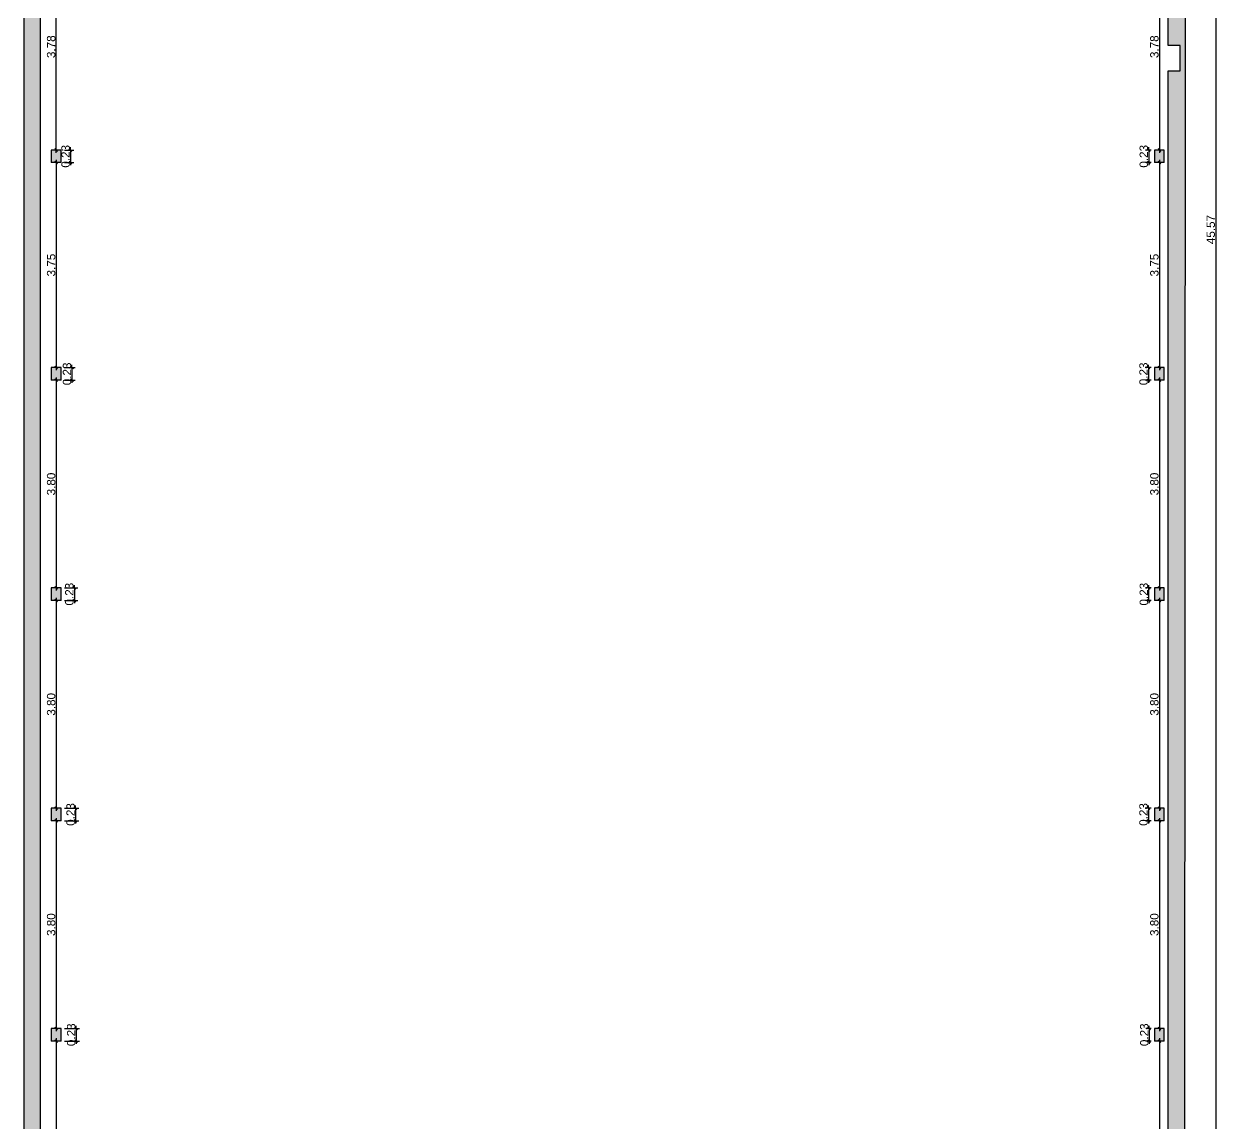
# Model space of a CAD drawing. Header units: metres. Extents: x -68 to 2267, y 0 to 1370.
# Drawn here: x 95.13 to 117.01, y 208.01 to 228.11 of the extents above; entities that cross this region are included whole.
import ezdxf

# ---------------------------------------------------------------- set-up
doc = ezdxf.new("R2010")
doc.units = ezdxf.units.M
doc.layers.add('00- Contornos', color=250, linetype='Continuous', lineweight=9)
doc.layers.add('00-Textos cotas y niveles', color=5, linetype='Continuous', lineweight=5)
doc.styles.add('Arial', font='arial.ttf')
doc.dimstyles.new('Diagonal_-_2_mm_Arial_azul', dxfattribs={"dimscale": 0.3048, "dimtxt": 0.153039, "dimasz": 0.492126, "dimexe": 0.061516, "dimexo": 0.061516, "dimgap": 0.012303, "dimtad": 1, "dimrnd": 0.01, "dimzin": 0, "dimdsep": 46, "dimtxsty": 'Arial', "dimblk1": 'OBLIQUE', "dimblk2": 'OBLIQUE', "dimsah": 1, "dimcen": 0.09, "dimdle": 0.061516, "dimazin": 0, "dimtfac": 1, "dimtdec": 4, "dimtix": 1, "dimtmove": 0, "dimatfit": 3, "dimfxl": 1, "dimtvp": 1, "dimtolj": 1, "dimtzin": 0, "dimarcsym": 2})

# ---------------------------------------------------------------- blocks, each defined once
blk = doc.blocks.new('_Oblique')
at = {"color": 0, "linetype": 'ByBlock', "lineweight": -2}
blk.add_line((-0.5, -0.5), (0.5, 0.5), dxfattribs=at)
blk = doc.blocks.new('*D78')
at = {"layer": '00-Textos cotas y niveles', "color": 0, "lineweight": -2, "transparency": 16777216}
for p, q in [((116.944, 247.187), (116.944, 201.517)), ((116.164, 247.137), (117.006, 247.137)), ((116.134, 201.567), (117.006, 201.567))]:
    blk.add_line(p, q, dxfattribs=at)
at = {"layer": 'Defpoints', "color": 0, "transparency": 16777216}
for p in [(116.103, 247.137), (116.073, 201.567), (116.944, 201.567)]:
    blk.add_point(p, dxfattribs=at)
at = {"layer": '00-Textos cotas y niveles', "color": 0, "lineweight": -2, "transparency": 16777216, "xscale": 0.05, "yscale": 0.05, "zscale": 0.05}
for p, rotation in [((116.944, 247.137), 90), ((116.944, 201.567), 270)]:
    blk.add_blockref('_Oblique', p, dxfattribs=dict(at, rotation=rotation))
at = {"layer": '00-Textos cotas y niveles', "color": 0, "transparency": 16777216, "insert": (116.854, 224.352), "char_height": 0.153, "attachment_point": 5, "rotation": 90, "style": 'Arial'}
blk.add_mtext('\\A1;45.57', dxfattribs=at)
blk = doc.blocks.new('*D93')
at = {"layer": '00-Textos cotas y niveles', "color": 0, "lineweight": -2, "transparency": 16777216}
blk.add_line((115.913, 229.637), (115.913, 225.757), dxfattribs=at)
at = {"layer": 'Defpoints', "color": 0, "transparency": 16777216}
for p in [(115.913, 229.587), (115.913, 225.807), (115.913, 225.807)]:
    blk.add_point(p, dxfattribs=at)
at = {"layer": '00-Textos cotas y niveles', "color": 0, "lineweight": -2, "transparency": 16777216, "xscale": 0.05, "yscale": 0.05, "zscale": 0.05}
for p, rotation in [((115.913, 229.587), 90), ((115.913, 225.807), 270)]:
    blk.add_blockref('_Oblique', p, dxfattribs=dict(at, rotation=rotation))
at = {"layer": '00-Textos cotas y niveles', "color": 0, "transparency": 16777216, "insert": (115.822, 227.697), "char_height": 0.153, "attachment_point": 5, "rotation": 90, "style": 'Arial'}
blk.add_mtext('\\A1;3.78', dxfattribs=at)
blk = doc.blocks.new('*D94')
at = {"layer": '00-Textos cotas y niveles', "color": 0, "lineweight": -2, "transparency": 16777216}
blk.add_line((115.913, 225.627), (115.913, 221.777), dxfattribs=at)
at = {"layer": 'Defpoints', "color": 0, "transparency": 16777216}
for p in [(115.913, 225.577), (115.913, 221.827), (115.913, 221.827)]:
    blk.add_point(p, dxfattribs=at)
at = {"layer": '00-Textos cotas y niveles', "color": 0, "lineweight": -2, "transparency": 16777216, "xscale": 0.05, "yscale": 0.05, "zscale": 0.05}
for p, rotation in [((115.913, 225.577), 90), ((115.913, 221.827), 270)]:
    blk.add_blockref('_Oblique', p, dxfattribs=dict(at, rotation=rotation))
at = {"layer": '00-Textos cotas y niveles', "color": 0, "transparency": 16777216, "insert": (115.822, 223.702), "char_height": 0.153, "attachment_point": 5, "rotation": 90, "style": 'Arial'}
blk.add_mtext('\\A1;3.75', dxfattribs=at)
blk = doc.blocks.new('*D95')
at = {"layer": '00-Textos cotas y niveles', "color": 0, "lineweight": -2, "transparency": 16777216}
blk.add_line((115.913, 221.647), (115.913, 217.747), dxfattribs=at)
at = {"layer": 'Defpoints', "color": 0, "transparency": 16777216}
for p in [(115.913, 221.597), (115.913, 217.797), (115.913, 217.797)]:
    blk.add_point(p, dxfattribs=at)
at = {"layer": '00-Textos cotas y niveles', "color": 0, "lineweight": -2, "transparency": 16777216, "xscale": 0.05, "yscale": 0.05, "zscale": 0.05}
for p, rotation in [((115.913, 221.597), 90), ((115.913, 217.797), 270)]:
    blk.add_blockref('_Oblique', p, dxfattribs=dict(at, rotation=rotation))
at = {"layer": '00-Textos cotas y niveles', "color": 0, "transparency": 16777216, "insert": (115.822, 219.697), "char_height": 0.153, "attachment_point": 5, "rotation": 90, "style": 'Arial'}
blk.add_mtext('\\A1;3.80', dxfattribs=at)
blk = doc.blocks.new('*D96')
at = {"layer": '00-Textos cotas y niveles', "color": 0, "lineweight": -2, "transparency": 16777216}
blk.add_line((115.913, 217.617), (115.913, 213.717), dxfattribs=at)
at = {"layer": 'Defpoints', "color": 0, "transparency": 16777216}
for p in [(115.913, 217.567), (115.913, 213.767), (115.913, 213.767)]:
    blk.add_point(p, dxfattribs=at)
at = {"layer": '00-Textos cotas y niveles', "color": 0, "lineweight": -2, "transparency": 16777216, "xscale": 0.05, "yscale": 0.05, "zscale": 0.05}
for p, rotation in [((115.913, 217.567), 90), ((115.913, 213.767), 270)]:
    blk.add_blockref('_Oblique', p, dxfattribs=dict(at, rotation=rotation))
at = {"layer": '00-Textos cotas y niveles', "color": 0, "transparency": 16777216, "insert": (115.822, 215.667), "char_height": 0.153, "attachment_point": 5, "rotation": 90, "style": 'Arial'}
blk.add_mtext('\\A1;3.80', dxfattribs=at)
blk = doc.blocks.new('*D97')
at = {"layer": '00-Textos cotas y niveles', "color": 0, "lineweight": -2, "transparency": 16777216}
blk.add_line((115.913, 213.587), (115.913, 209.687), dxfattribs=at)
at = {"layer": 'Defpoints', "color": 0, "transparency": 16777216}
for p in [(115.913, 213.537), (115.913, 209.737), (115.913, 209.737)]:
    blk.add_point(p, dxfattribs=at)
at = {"layer": '00-Textos cotas y niveles', "color": 0, "lineweight": -2, "transparency": 16777216, "xscale": 0.05, "yscale": 0.05, "zscale": 0.05}
for p, rotation in [((115.913, 213.537), 90), ((115.913, 209.737), 270)]:
    blk.add_blockref('_Oblique', p, dxfattribs=dict(at, rotation=rotation))
at = {"layer": '00-Textos cotas y niveles', "color": 0, "transparency": 16777216, "insert": (115.822, 211.637), "char_height": 0.153, "attachment_point": 5, "rotation": 90, "style": 'Arial'}
blk.add_mtext('\\A1;3.80', dxfattribs=at)
blk = doc.blocks.new('*D98')
at = {"layer": '00-Textos cotas y niveles', "color": 0, "lineweight": -2, "transparency": 16777216}
blk.add_line((115.913, 209.557), (115.913, 205.677), dxfattribs=at)
at = {"layer": 'Defpoints', "color": 0, "transparency": 16777216}
for p in [(115.913, 209.507), (115.913, 205.727), (115.913, 205.727)]:
    blk.add_point(p, dxfattribs=at)
at = {"layer": '00-Textos cotas y niveles', "color": 0, "lineweight": -2, "transparency": 16777216, "xscale": 0.05, "yscale": 0.05, "zscale": 0.05}
for p, rotation in [((115.913, 209.507), 90), ((115.913, 205.727), 270)]:
    blk.add_blockref('_Oblique', p, dxfattribs=dict(at, rotation=rotation))
at = {"layer": '00-Textos cotas y niveles', "color": 0, "transparency": 16777216, "insert": (115.822, 207.617), "char_height": 0.153, "attachment_point": 5, "rotation": 90, "style": 'Arial'}
blk.add_mtext('\\A1;3.78', dxfattribs=at)
blk = doc.blocks.new('*D102')
at = {"layer": '00-Textos cotas y niveles', "color": 0, "lineweight": -2, "transparency": 16777216}
for p, q in [((115.728, 209.737), (115.728, 209.787)), ((115.761, 209.737), (115.666, 209.737)), ((115.728, 209.737), (115.728, 209.507)), ((115.761, 209.507), (115.666, 209.507)), ((115.728, 209.507), (115.728, 209.457))]:
    blk.add_line(p, q, dxfattribs=at)
at = {"layer": 'Defpoints', "color": 0, "transparency": 16777216}
for p in [(115.823, 209.737), (115.728, 209.507), (115.823, 209.507)]:
    blk.add_point(p, dxfattribs=at)
at = {"layer": '00-Textos cotas y niveles', "color": 0, "lineweight": -2, "transparency": 16777216, "xscale": 0.05, "yscale": 0.05, "zscale": 0.05}
for p, rotation in [((115.728, 209.737), 270), ((115.728, 209.507), 90)]:
    blk.add_blockref('_Oblique', p, dxfattribs=dict(at, rotation=rotation))
at = {"layer": '00-Textos cotas y niveles', "color": 0, "transparency": 16777216, "insert": (115.637, 209.622), "char_height": 0.153, "attachment_point": 5, "rotation": 90, "style": 'Arial'}
blk.add_mtext('\\A1;0.23', dxfattribs=at)
blk = doc.blocks.new('*D103')
at = {"layer": '00-Textos cotas y niveles', "color": 0, "lineweight": -2, "transparency": 16777216}
for p, q in [((115.761, 213.767), (115.652, 213.767)), ((115.713, 213.767), (115.713, 213.817)), ((115.713, 213.767), (115.713, 213.537)), ((115.761, 213.537), (115.652, 213.537)), ((115.713, 213.537), (115.713, 213.487))]:
    blk.add_line(p, q, dxfattribs=at)
at = {"layer": 'Defpoints', "color": 0, "transparency": 16777216}
for p in [(115.823, 213.767), (115.713, 213.537), (115.823, 213.537)]:
    blk.add_point(p, dxfattribs=at)
at = {"layer": '00-Textos cotas y niveles', "color": 0, "lineweight": -2, "transparency": 16777216, "xscale": 0.05, "yscale": 0.05, "zscale": 0.05}
for p, rotation in [((115.713, 213.767), 270), ((115.713, 213.537), 90)]:
    blk.add_blockref('_Oblique', p, dxfattribs=dict(at, rotation=rotation))
at = {"layer": '00-Textos cotas y niveles', "color": 0, "transparency": 16777216, "insert": (115.623, 213.652), "char_height": 0.153, "attachment_point": 5, "rotation": 90, "style": 'Arial'}
blk.add_mtext('\\A1;0.23', dxfattribs=at)
blk = doc.blocks.new('*D104')
at = {"layer": '00-Textos cotas y niveles', "color": 0, "lineweight": -2, "transparency": 16777216}
for p, q in [((115.761, 217.797), (115.658, 217.797)), ((115.72, 217.797), (115.72, 217.847)), ((115.72, 217.567), (115.72, 217.797)), ((115.761, 217.567), (115.658, 217.567)), ((115.72, 217.567), (115.72, 217.517))]:
    blk.add_line(p, q, dxfattribs=at)
at = {"layer": 'Defpoints', "color": 0, "transparency": 16777216}
for p in [(115.72, 217.797), (115.823, 217.797), (115.823, 217.567)]:
    blk.add_point(p, dxfattribs=at)
at = {"layer": '00-Textos cotas y niveles', "color": 0, "lineweight": -2, "transparency": 16777216, "xscale": 0.05, "yscale": 0.05, "zscale": 0.05}
for p, rotation in [((115.72, 217.797), 270), ((115.72, 217.567), 90)]:
    blk.add_blockref('_Oblique', p, dxfattribs=dict(at, rotation=rotation))
at = {"layer": '00-Textos cotas y niveles', "color": 0, "transparency": 16777216, "insert": (115.629, 217.682), "char_height": 0.153, "attachment_point": 5, "rotation": 90, "style": 'Arial'}
blk.add_mtext('\\A1;0.23', dxfattribs=at)
blk = doc.blocks.new('*D105')
at = {"layer": '00-Textos cotas y niveles', "color": 0, "lineweight": -2, "transparency": 16777216}
for p, q in [((115.761, 221.827), (115.653, 221.827)), ((115.714, 221.827), (115.714, 221.877)), ((115.714, 221.827), (115.714, 221.597)), ((115.761, 221.597), (115.653, 221.597)), ((115.714, 221.597), (115.714, 221.547))]:
    blk.add_line(p, q, dxfattribs=at)
at = {"layer": 'Defpoints', "color": 0, "transparency": 16777216}
for p in [(115.823, 221.827), (115.714, 221.597), (115.823, 221.597)]:
    blk.add_point(p, dxfattribs=at)
at = {"layer": '00-Textos cotas y niveles', "color": 0, "lineweight": -2, "transparency": 16777216, "xscale": 0.05, "yscale": 0.05, "zscale": 0.05}
for p, rotation in [((115.714, 221.827), 270), ((115.714, 221.597), 90)]:
    blk.add_blockref('_Oblique', p, dxfattribs=dict(at, rotation=rotation))
at = {"layer": '00-Textos cotas y niveles', "color": 0, "transparency": 16777216, "insert": (115.624, 221.712), "char_height": 0.153, "attachment_point": 5, "rotation": 90, "style": 'Arial'}
blk.add_mtext('\\A1;0.23', dxfattribs=at)
blk = doc.blocks.new('*D106')
at = {"layer": '00-Textos cotas y niveles', "color": 0, "lineweight": -2, "transparency": 16777216}
for p, q in [((115.761, 225.807), (115.657, 225.807)), ((115.719, 225.807), (115.719, 225.857)), ((115.719, 225.807), (115.719, 225.577)), ((115.761, 225.577), (115.657, 225.577)), ((115.719, 225.577), (115.719, 225.527))]:
    blk.add_line(p, q, dxfattribs=at)
at = {"layer": 'Defpoints', "color": 0, "transparency": 16777216}
for p in [(115.823, 225.807), (115.719, 225.577), (115.823, 225.577)]:
    blk.add_point(p, dxfattribs=at)
at = {"layer": '00-Textos cotas y niveles', "color": 0, "lineweight": -2, "transparency": 16777216, "xscale": 0.05, "yscale": 0.05, "zscale": 0.05}
for p, rotation in [((115.719, 225.807), 270), ((115.719, 225.577), 90)]:
    blk.add_blockref('_Oblique', p, dxfattribs=dict(at, rotation=rotation))
at = {"layer": '00-Textos cotas y niveles', "color": 0, "transparency": 16777216, "insert": (115.628, 225.692), "char_height": 0.153, "attachment_point": 5, "rotation": 90, "style": 'Arial'}
blk.add_mtext('\\A1;0.23', dxfattribs=at)
blk = doc.blocks.new('*D117')
at = {"layer": '00-Textos cotas y niveles', "color": 0, "lineweight": -2, "transparency": 16777216}
blk.add_line((95.723, 225.757), (95.723, 229.637), dxfattribs=at)
at = {"layer": 'Defpoints', "color": 0, "transparency": 16777216}
for p in [(95.723, 229.587), (95.723, 229.587), (95.723, 225.807)]:
    blk.add_point(p, dxfattribs=at)
at = {"layer": '00-Textos cotas y niveles', "color": 0, "lineweight": -2, "transparency": 16777216, "xscale": 0.05, "yscale": 0.05, "zscale": 0.05}
for p, rotation in [((95.723, 229.587), 90), ((95.723, 225.807), 270)]:
    blk.add_blockref('_Oblique', p, dxfattribs=dict(at, rotation=rotation))
at = {"layer": '00-Textos cotas y niveles', "color": 0, "transparency": 16777216, "insert": (95.632, 227.697), "char_height": 0.153, "attachment_point": 5, "rotation": 90, "style": 'Arial'}
blk.add_mtext('\\A1;3.78', dxfattribs=at)
blk = doc.blocks.new('*D118')
at = {"layer": '00-Textos cotas y niveles', "color": 0, "lineweight": -2, "transparency": 16777216}
for p, q in [((95.874, 225.807), (96.048, 225.807)), ((95.987, 225.807), (95.987, 225.857)), ((95.987, 225.807), (95.987, 225.577)), ((95.874, 225.577), (96.048, 225.577)), ((95.987, 225.577), (95.987, 225.527))]:
    blk.add_line(p, q, dxfattribs=at)
at = {"layer": 'Defpoints', "color": 0, "transparency": 16777216}
for p in [(95.813, 225.807), (95.813, 225.577), (95.987, 225.577)]:
    blk.add_point(p, dxfattribs=at)
at = {"layer": '00-Textos cotas y niveles', "color": 0, "lineweight": -2, "transparency": 16777216, "xscale": 0.05, "yscale": 0.05, "zscale": 0.05}
for p, rotation in [((95.987, 225.807), 270), ((95.987, 225.577), 90)]:
    blk.add_blockref('_Oblique', p, dxfattribs=dict(at, rotation=rotation))
at = {"layer": '00-Textos cotas y niveles', "color": 0, "transparency": 16777216, "insert": (95.896, 225.692), "char_height": 0.153, "attachment_point": 5, "rotation": 90, "style": 'Arial'}
blk.add_mtext('\\A1;0.23', dxfattribs=at)
blk = doc.blocks.new('*D119')
at = {"layer": '00-Textos cotas y niveles', "color": 0, "lineweight": -2, "transparency": 16777216}
blk.add_line((95.723, 225.627), (95.723, 221.777), dxfattribs=at)
at = {"layer": 'Defpoints', "color": 0, "transparency": 16777216}
for p in [(95.723, 225.577), (95.723, 221.827), (95.723, 221.827)]:
    blk.add_point(p, dxfattribs=at)
at = {"layer": '00-Textos cotas y niveles', "color": 0, "lineweight": -2, "transparency": 16777216, "xscale": 0.05, "yscale": 0.05, "zscale": 0.05}
for p, rotation in [((95.723, 225.577), 90), ((95.723, 221.827), 270)]:
    blk.add_blockref('_Oblique', p, dxfattribs=dict(at, rotation=rotation))
at = {"layer": '00-Textos cotas y niveles', "color": 0, "transparency": 16777216, "insert": (95.632, 223.702), "char_height": 0.153, "attachment_point": 5, "rotation": 90, "style": 'Arial'}
blk.add_mtext('\\A1;3.75', dxfattribs=at)
blk = doc.blocks.new('*D120')
at = {"layer": '00-Textos cotas y niveles', "color": 0, "lineweight": -2, "transparency": 16777216}
for p, q in [((95.874, 221.827), (96.074, 221.827)), ((96.013, 221.827), (96.013, 221.877)), ((96.013, 221.827), (96.013, 221.597)), ((95.874, 221.597), (96.074, 221.597)), ((96.013, 221.597), (96.013, 221.547))]:
    blk.add_line(p, q, dxfattribs=at)
at = {"layer": 'Defpoints', "color": 0, "transparency": 16777216}
for p in [(95.813, 221.827), (95.813, 221.597), (96.013, 221.597)]:
    blk.add_point(p, dxfattribs=at)
at = {"layer": '00-Textos cotas y niveles', "color": 0, "lineweight": -2, "transparency": 16777216, "xscale": 0.05, "yscale": 0.05, "zscale": 0.05}
for p, rotation in [((96.013, 221.827), 270), ((96.013, 221.597), 90)]:
    blk.add_blockref('_Oblique', p, dxfattribs=dict(at, rotation=rotation))
at = {"layer": '00-Textos cotas y niveles', "color": 0, "transparency": 16777216, "insert": (95.922, 221.712), "char_height": 0.153, "attachment_point": 5, "rotation": 90, "style": 'Arial'}
blk.add_mtext('\\A1;0.23', dxfattribs=at)
blk = doc.blocks.new('*D121')
at = {"layer": '00-Textos cotas y niveles', "color": 0, "lineweight": -2, "transparency": 16777216}
blk.add_line((95.723, 221.647), (95.723, 217.747), dxfattribs=at)
at = {"layer": 'Defpoints', "color": 0, "transparency": 16777216}
for p in [(95.723, 221.597), (95.723, 217.797), (95.723, 217.797)]:
    blk.add_point(p, dxfattribs=at)
at = {"layer": '00-Textos cotas y niveles', "color": 0, "lineweight": -2, "transparency": 16777216, "xscale": 0.05, "yscale": 0.05, "zscale": 0.05}
for p, rotation in [((95.723, 221.597), 90), ((95.723, 217.797), 270)]:
    blk.add_blockref('_Oblique', p, dxfattribs=dict(at, rotation=rotation))
at = {"layer": '00-Textos cotas y niveles', "color": 0, "transparency": 16777216, "insert": (95.632, 219.697), "char_height": 0.153, "attachment_point": 5, "rotation": 90, "style": 'Arial'}
blk.add_mtext('\\A1;3.80', dxfattribs=at)
blk = doc.blocks.new('*D122')
at = {"layer": '00-Textos cotas y niveles', "color": 0, "lineweight": -2, "transparency": 16777216}
for p, q in [((95.874, 217.797), (96.117, 217.797)), ((96.056, 217.797), (96.056, 217.847)), ((96.056, 217.797), (96.056, 217.567)), ((95.874, 217.567), (96.117, 217.567)), ((96.056, 217.567), (96.056, 217.517))]:
    blk.add_line(p, q, dxfattribs=at)
at = {"layer": 'Defpoints', "color": 0, "transparency": 16777216}
for p in [(95.813, 217.797), (95.813, 217.567), (96.056, 217.567)]:
    blk.add_point(p, dxfattribs=at)
at = {"layer": '00-Textos cotas y niveles', "color": 0, "lineweight": -2, "transparency": 16777216, "xscale": 0.05, "yscale": 0.05, "zscale": 0.05}
for p, rotation in [((96.056, 217.797), 270), ((96.056, 217.567), 90)]:
    blk.add_blockref('_Oblique', p, dxfattribs=dict(at, rotation=rotation))
at = {"layer": '00-Textos cotas y niveles', "color": 0, "transparency": 16777216, "insert": (95.965, 217.682), "char_height": 0.153, "attachment_point": 5, "rotation": 90, "style": 'Arial'}
blk.add_mtext('\\A1;0.23', dxfattribs=at)
blk = doc.blocks.new('*D123')
at = {"layer": '00-Textos cotas y niveles', "color": 0, "lineweight": -2, "transparency": 16777216}
blk.add_line((95.723, 217.617), (95.723, 213.717), dxfattribs=at)
at = {"layer": 'Defpoints', "color": 0, "transparency": 16777216}
for p in [(95.723, 217.567), (95.723, 213.767), (95.723, 213.767)]:
    blk.add_point(p, dxfattribs=at)
at = {"layer": '00-Textos cotas y niveles', "color": 0, "lineweight": -2, "transparency": 16777216, "xscale": 0.05, "yscale": 0.05, "zscale": 0.05}
for p, rotation in [((95.723, 217.567), 90), ((95.723, 213.767), 270)]:
    blk.add_blockref('_Oblique', p, dxfattribs=dict(at, rotation=rotation))
at = {"layer": '00-Textos cotas y niveles', "color": 0, "transparency": 16777216, "insert": (95.632, 215.667), "char_height": 0.153, "attachment_point": 5, "rotation": 90, "style": 'Arial'}
blk.add_mtext('\\A1;3.80', dxfattribs=at)
blk = doc.blocks.new('*D124')
at = {"layer": '00-Textos cotas y niveles', "color": 0, "lineweight": -2, "transparency": 16777216}
for p, q in [((95.874, 213.767), (96.14, 213.767)), ((96.078, 213.767), (96.078, 213.817)), ((96.078, 213.767), (96.078, 213.537)), ((95.874, 213.537), (96.14, 213.537)), ((96.078, 213.537), (96.078, 213.487))]:
    blk.add_line(p, q, dxfattribs=at)
at = {"layer": 'Defpoints', "color": 0, "transparency": 16777216}
for p in [(95.813, 213.767), (95.813, 213.537), (96.078, 213.537)]:
    blk.add_point(p, dxfattribs=at)
at = {"layer": '00-Textos cotas y niveles', "color": 0, "lineweight": -2, "transparency": 16777216, "xscale": 0.05, "yscale": 0.05, "zscale": 0.05}
for p, rotation in [((96.078, 213.767), 270), ((96.078, 213.537), 90)]:
    blk.add_blockref('_Oblique', p, dxfattribs=dict(at, rotation=rotation))
at = {"layer": '00-Textos cotas y niveles', "color": 0, "transparency": 16777216, "insert": (95.988, 213.652), "char_height": 0.153, "attachment_point": 5, "rotation": 90, "style": 'Arial'}
blk.add_mtext('\\A1;0.23', dxfattribs=at)
blk = doc.blocks.new('*D125')
at = {"layer": '00-Textos cotas y niveles', "color": 0, "lineweight": -2, "transparency": 16777216}
blk.add_line((95.723, 213.587), (95.723, 209.687), dxfattribs=at)
at = {"layer": 'Defpoints', "color": 0, "transparency": 16777216}
for p in [(95.723, 213.537), (95.723, 209.737), (95.723, 209.737)]:
    blk.add_point(p, dxfattribs=at)
at = {"layer": '00-Textos cotas y niveles', "color": 0, "lineweight": -2, "transparency": 16777216, "xscale": 0.05, "yscale": 0.05, "zscale": 0.05}
for p, rotation in [((95.723, 213.537), 90), ((95.723, 209.737), 270)]:
    blk.add_blockref('_Oblique', p, dxfattribs=dict(at, rotation=rotation))
at = {"layer": '00-Textos cotas y niveles', "color": 0, "transparency": 16777216, "insert": (95.632, 211.637), "char_height": 0.153, "attachment_point": 5, "rotation": 90, "style": 'Arial'}
blk.add_mtext('\\A1;3.80', dxfattribs=at)
blk = doc.blocks.new('*D126')
at = {"layer": '00-Textos cotas y niveles', "color": 0, "lineweight": -2, "transparency": 16777216}
for p, q in [((96.09, 209.737), (96.09, 209.787)), ((95.874, 209.737), (96.151, 209.737)), ((96.09, 209.737), (96.09, 209.507)), ((95.874, 209.507), (96.151, 209.507)), ((96.09, 209.507), (96.09, 209.457))]:
    blk.add_line(p, q, dxfattribs=at)
at = {"layer": 'Defpoints', "color": 0, "transparency": 16777216}
for p in [(95.813, 209.737), (95.813, 209.507), (96.09, 209.507)]:
    blk.add_point(p, dxfattribs=at)
at = {"layer": '00-Textos cotas y niveles', "color": 0, "lineweight": -2, "transparency": 16777216, "xscale": 0.05, "yscale": 0.05, "zscale": 0.05}
for p, rotation in [((96.09, 209.737), 270), ((96.09, 209.507), 90)]:
    blk.add_blockref('_Oblique', p, dxfattribs=dict(at, rotation=rotation))
at = {"layer": '00-Textos cotas y niveles', "color": 0, "transparency": 16777216, "insert": (95.999, 209.622), "char_height": 0.153, "attachment_point": 5, "rotation": 90, "style": 'Arial'}
blk.add_mtext('\\A1;0.23', dxfattribs=at)
blk = doc.blocks.new('*D127')
at = {"layer": '00-Textos cotas y niveles', "color": 0, "lineweight": -2, "transparency": 16777216}
blk.add_line((95.723, 209.557), (95.723, 205.677), dxfattribs=at)
at = {"layer": 'Defpoints', "color": 0, "transparency": 16777216}
for p in [(95.723, 209.507), (95.723, 205.727), (95.723, 205.727)]:
    blk.add_point(p, dxfattribs=at)
at = {"layer": '00-Textos cotas y niveles', "color": 0, "lineweight": -2, "transparency": 16777216, "xscale": 0.05, "yscale": 0.05, "zscale": 0.05}
for p, rotation in [((95.723, 209.507), 90), ((95.723, 205.727), 270)]:
    blk.add_blockref('_Oblique', p, dxfattribs=dict(at, rotation=rotation))
at = {"layer": '00-Textos cotas y niveles', "color": 0, "transparency": 16777216, "insert": (95.632, 207.617), "char_height": 0.153, "attachment_point": 5, "rotation": 90, "style": 'Arial'}
blk.add_mtext('\\A1;3.78', dxfattribs=at)

msp = doc.modelspace()

# ---------------------------------------------------------------- hatches: boundary and pattern name
at = {"transparency": 33554483}
h = msp.add_hatch(color=256, dxfattribs=at)
h.dxf.hatch_style = 1
h.paths.add_polyline_path([(116.403, 247.359), (114.991, 247.257), (115.006, 247.058), (116.103, 247.137), (116.073, 227.717), (116.293, 227.717), (116.293, 227.257), (116.073, 227.257), (116.073, 205.497), (116.073, 201.897), (116.073, 201.667), (116.073, 201.567), (115.977, 201.54), (115.977, 201.255), (116.373, 201.392)])
h = msp.add_hatch(color=256, dxfattribs=at)
h.dxf.hatch_style = 1
h.paths.add_polyline_path([(95.433, 241.607), (95.433, 245.652), (100.204, 245.995), (100.44, 242.701), (95.813, 241.81), (95.813, 241.607), (100.653, 242.538), (100.416, 245.83), (100.636, 245.845), (100.608, 246.224), (95.133, 245.831), (95.133, 241.607), (95.133, 205.606), (95.433, 205.606)])
h.paths.add_polyline_path([(110.019, 246.7), (110.004, 246.899), (104.947, 246.536), (104.974, 246.157), (105.194, 246.173), (105.181, 246.352)])
at = {"layer": '00- Contornos', "true_color": 0x939598}
h = msp.add_hatch(color=252, dxfattribs=at)
h.dxf.hatch_style = 1
h.paths.add_polyline_path([(95.813, 245.667), (95.633, 245.667), (95.633, 245.437), (95.813, 245.437)])
h.paths.add_polyline_path([(95.813, 241.837), (95.633, 241.837), (95.633, 241.607), (95.813, 241.607)])
h.paths.add_polyline_path([(95.813, 237.817), (95.633, 237.817), (95.633, 237.587), (95.813, 237.587)])
h.paths.add_polyline_path([(95.813, 233.827), (95.633, 233.827), (95.633, 233.597), (95.813, 233.597)])
h.paths.add_polyline_path([(95.813, 229.817), (95.633, 229.817), (95.633, 229.587), (95.813, 229.587)])
h.paths.add_polyline_path([(95.813, 225.807), (95.633, 225.807), (95.633, 225.577), (95.813, 225.577)])
h.paths.add_polyline_path([(95.813, 221.827), (95.633, 221.827), (95.633, 221.597), (95.813, 221.597)])
h.paths.add_polyline_path([(95.813, 217.797), (95.633, 217.797), (95.633, 217.567), (95.813, 217.567)])
h.paths.add_polyline_path([(95.813, 213.767), (95.633, 213.767), (95.633, 213.537), (95.813, 213.537)])
h.paths.add_polyline_path([(95.813, 209.737), (95.633, 209.737), (95.633, 209.507), (95.813, 209.507)])
h.paths.add_polyline_path([(95.813, 205.727), (95.633, 205.727), (95.633, 205.497), (95.813, 205.497)])
h.paths.add_polyline_path([(95.813, 201.897), (95.633, 201.897), (95.633, 201.667), (95.813, 201.667)])
h.paths.add_polyline_path([(116.003, 201.897), (115.823, 201.897), (115.823, 201.667), (116.003, 201.667)])
h.paths.add_polyline_path([(116.003, 205.727), (115.823, 205.727), (115.823, 205.497), (116.003, 205.497)])
h.paths.add_polyline_path([(116.003, 209.737), (115.823, 209.737), (115.823, 209.507), (116.003, 209.507)])
h.paths.add_polyline_path([(116.003, 213.767), (115.823, 213.767), (115.823, 213.537), (116.003, 213.537)])
h.paths.add_polyline_path([(116.003, 217.797), (115.823, 217.797), (115.823, 217.567), (116.003, 217.567)])
h.paths.add_polyline_path([(116.003, 221.827), (115.823, 221.827), (115.823, 221.597), (116.003, 221.597)])
h.paths.add_polyline_path([(116.003, 225.807), (115.823, 225.807), (115.823, 225.577), (116.003, 225.577)])
h.paths.add_polyline_path([(116.003, 229.817), (115.823, 229.817), (115.823, 229.587), (116.003, 229.587)])
h.paths.add_polyline_path([(116.003, 233.827), (115.823, 233.827), (115.823, 233.597), (116.003, 233.597)])
h.paths.add_polyline_path([(116.003, 237.817), (115.823, 237.817), (115.823, 237.587), (116.003, 237.587)])
h.paths.add_polyline_path([(116.003, 241.837), (115.823, 241.837), (115.823, 241.607), (116.003, 241.607)])
h.paths.add_polyline_path([(116.003, 245.667), (115.823, 245.667), (115.823, 245.437), (116.003, 245.437)])

# ---------------------------------------------------------------- linework, layer by layer
for p, q in [((116.373, 201.392), (116.403, 247.359)), ((116.073, 227.717), (116.103, 247.137)), ((95.133, 241.607), (95.133, 205.606)), ((95.433, 241.607), (95.433, 201.667)), ((116.293, 227.717), (116.073, 227.717)), ((116.293, 227.257), (116.293, 227.717)), ((116.073, 205.497), (116.073, 227.257)), ((116.073, 227.257), (116.293, 227.257)), ((95.633, 225.807), (95.633, 225.577)), ((95.813, 225.807), (95.633, 225.807)), ((95.813, 225.577), (95.813, 225.807)), ((115.823, 225.807), (115.823, 225.577)), ((116.003, 225.807), (115.823, 225.807)), ((116.003, 225.577), (116.003, 225.807)), ((95.813, 225.577), (95.633, 225.577)), ((116.003, 225.577), (115.823, 225.577)), ((95.633, 221.827), (95.633, 221.597)), ((95.813, 221.827), (95.633, 221.827)), ((95.813, 221.597), (95.813, 221.827)), ((115.823, 221.827), (115.823, 221.597)), ((116.003, 221.827), (115.823, 221.827)), ((116.003, 221.597), (116.003, 221.827)), ((95.813, 221.597), (95.633, 221.597)), ((116.003, 221.597), (115.823, 221.597)), ((95.633, 217.797), (95.633, 217.567)), ((95.813, 217.797), (95.633, 217.797)), ((95.813, 217.567), (95.813, 217.797)), ((115.823, 217.797), (115.823, 217.567)), ((116.003, 217.797), (115.823, 217.797)), ((116.003, 217.567), (116.003, 217.797)), ((95.813, 217.567), (95.633, 217.567)), ((116.003, 217.567), (115.823, 217.567)), ((95.633, 213.767), (95.633, 213.537)), ((95.813, 213.767), (95.633, 213.767)), ((95.813, 213.537), (95.813, 213.767)), ((115.823, 213.767), (115.823, 213.537)), ((116.003, 213.767), (115.823, 213.767)), ((116.003, 213.537), (116.003, 213.767)), ((95.813, 213.537), (95.633, 213.537)), ((116.003, 213.537), (115.823, 213.537)), ((95.633, 209.737), (95.633, 209.507)), ((95.813, 209.737), (95.633, 209.737)), ((95.813, 209.507), (95.813, 209.737)), ((115.823, 209.737), (115.823, 209.507)), ((116.003, 209.737), (115.823, 209.737)), ((116.003, 209.507), (116.003, 209.737)), ((95.813, 209.507), (95.633, 209.507)), ((116.003, 209.507), (115.823, 209.507))]:
    msp.add_line(p, q)

# ---------------------------------------------------------------- dimensions: what is measured, and where the dimension line sits
at = {"layer": '00-Textos cotas y niveles'}
for base, p1, p2, picture, middle in [((116.944, 201.567), (116.103, 247.137), (116.073, 201.567), '*D78', (116.854, 224.352)), ((95.723, 229.587), (95.723, 225.807), (95.723, 229.587), '*D117', (95.632, 227.697)), ((115.913, 225.807), (115.913, 229.587), (115.913, 225.807), '*D93', (115.822, 227.697)), ((95.987, 225.577), (95.813, 225.807), (95.813, 225.577), '*D118', (95.896, 225.692)), ((115.719, 225.577), (115.823, 225.807), (115.823, 225.577), '*D106', (115.628, 225.692)), ((95.723, 221.827), (95.723, 225.577), (95.723, 221.827), '*D119', (95.632, 223.702)), ((115.913, 221.827), (115.913, 225.577), (115.913, 221.827), '*D94', (115.822, 223.702)), ((96.013, 221.597), (95.813, 221.827), (95.813, 221.597), '*D120', (95.922, 221.712)), ((115.714, 221.597), (115.823, 221.827), (115.823, 221.597), '*D105', (115.624, 221.712)), ((95.723, 217.797), (95.723, 221.597), (95.723, 217.797), '*D121', (95.632, 219.697)), ((115.913, 217.797), (115.913, 221.597), (115.913, 217.797), '*D95', (115.822, 219.697)), ((96.056, 217.567), (95.813, 217.797), (95.813, 217.567), '*D122', (95.965, 217.682)), ((115.72, 217.797), (115.823, 217.567), (115.823, 217.797), '*D104', (115.629, 217.682)), ((95.723, 213.767), (95.723, 217.567), (95.723, 213.767), '*D123', (95.632, 215.667)), ((115.913, 213.767), (115.913, 217.567), (115.913, 213.767), '*D96', (115.822, 215.667)), ((96.078, 213.537), (95.813, 213.767), (95.813, 213.537), '*D124', (95.988, 213.652)), ((115.713, 213.537), (115.823, 213.767), (115.823, 213.537), '*D103', (115.623, 213.652)), ((95.723, 209.737), (95.723, 213.537), (95.723, 209.737), '*D125', (95.632, 211.637)), ((115.913, 209.737), (115.913, 213.537), (115.913, 209.737), '*D97', (115.822, 211.637)), ((96.09, 209.507), (95.813, 209.737), (95.813, 209.507), '*D126', (95.999, 209.622)), ((115.728, 209.507), (115.823, 209.737), (115.823, 209.507), '*D102', (115.637, 209.622)), ((95.723, 205.727), (95.723, 209.507), (95.723, 205.727), '*D127', (95.632, 207.617)), ((115.913, 205.727), (115.913, 209.507), (115.913, 205.727), '*D98', (115.822, 207.617))]:
    dim = msp.add_linear_dim(base=base, p1=p1, p2=p2, angle=90, dimstyle='Diagonal_-_2_mm_Arial_azul', override={"dimscale": 1, "dimasz": 0.05, "dimpost": '<>', "dimdle": 0.05, "dimtdec": 2}, dxfattribs=at)
    dim.commit()
    dim.dimension.update_dxf_attribs({"geometry": picture, "text_midpoint": middle})

doc.saveas('drawing.dxf')
